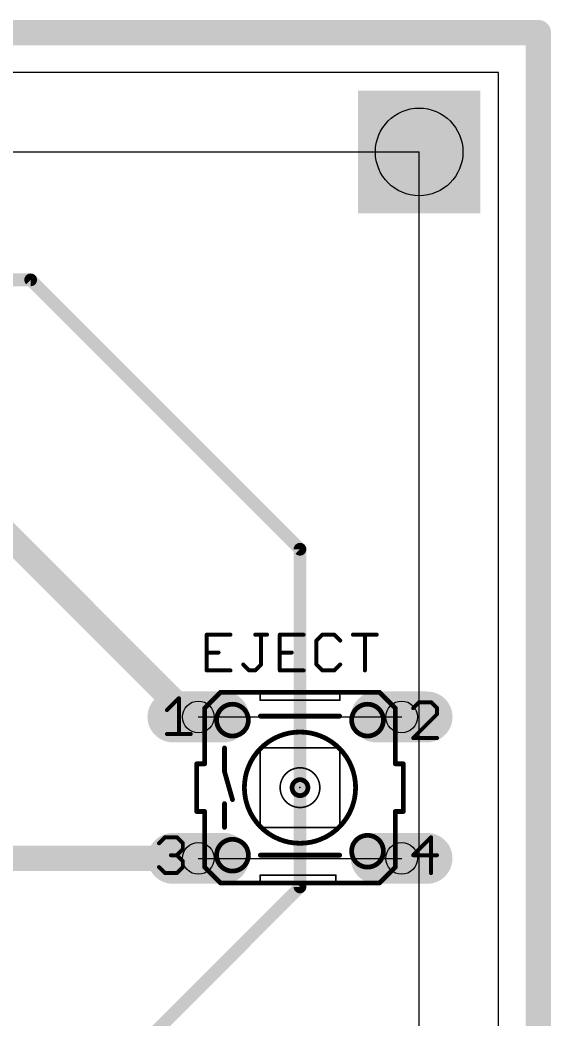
# Model space of a CAD drawing. Extents: x -0.07 to 1.67, y -0.07 to 2.57.
# Drawn here: x 0.998 to 1.666, y 1.309 to 2.566 of the extents above; entities that cross this region are included whole.
import ezdxf

# ---------------------------------------------------------------- set-up
doc = ezdxf.new("R2010")
doc.units = 0
for name, color, linetype in [('1', 22, 'CONTINUOUS'), ('17', 82, 'CONTINUOUS'), ('18', 82, 'CONTINUOUS'), ('19', 53, 'CONTINUOUS'), ('20', 7, 'CONTINUOUS'), ('21', 253, 'CONTINUOUS'), ('23', 7, 'CONTINUOUS'), ('25', 253, 'CONTINUOUS'), ('29', 253, 'CONTINUOUS'), ('30', 253, 'CONTINUOUS'), ('44', 253, 'CONTINUOUS'), ('51', 253, 'CONTINUOUS')]:
    doc.layers.add(name, color=color, linetype=linetype)

# ---------------------------------------------------------------- blocks, each defined once
blk = doc.blocks.new('LONGP100')
at = {"const_width": 1}
blk.add_lwpolyline([(-0.5, 0), (0.5, 0)], dxfattribs=at)
at = {"const_width": 0.5}
for points in [[(-0.5, 0.25, 1), (-0.5, -0.25)], [(0.5, -0.25, 1), (0.5, 0.25)]]:
    blk.add_lwpolyline(points, format="xyb", dxfattribs=at)
blk = doc.blocks.new('SQUAREV')
blk.add_solid([(-0.5, -0.5), (0.5, -0.5), (-0.5, 0.5), (0.5, 0.5)])

msp = doc.modelspace()

# ---------------------------------------------------------------- linework, layer by layer
at = {"layer": '1'}
for points, const_width in [([(-0.05, 2.55), (1.65, 2.55)], 0.032), ([(1.65, 2.55), (1.65, -0.05)], 0.032), ([(0.928, 2.239), (1.011, 2.239)], 0.016), ([(1.011, 2.239), (1.35, 1.9)], 0.016), ([(1.211, 1.689), (0.95, 1.95)], 0.032), ([(1.35, 1.9), (1.35, 1.475)], 0.016), ([(1.222, 1.689), (1.211, 1.689)], 0.032), ([(1.222, 1.511), (0.928, 1.511)], 0.032), ([(1.35, 1.475), (1.125, 1.25)], 0.016)]:
    msp.add_lwpolyline(points, dxfattribs=dict(at, const_width=const_width))
for points, const_width in [([(1.658, 2.55, 1), (1.642, 2.55)], 0.016), ([(1.65, 2.542, 1), (1.65, 2.558)], 0.016), ([(1.013828, 2.241828, 1), (1.008172, 2.236172)], 0.008), ([(1.011, 2.235, 1), (1.011, 2.243)], 0.008), ([(1.354, 1.9, 1), (1.346, 1.9)], 0.008), ([(1.347172, 1.897172, 1), (1.352828, 1.902828)], 0.008), ([(1.211, 1.697, 1), (1.211, 1.681)], 0.016), ([(1.205343, 1.683343, 1), (1.216657, 1.694657)], 0.016), ([(1.222, 1.681, 1), (1.222, 1.697)], 0.016), ([(1.222, 1.503, 1), (1.222, 1.519)], 0.016), ([(1.346, 1.475, 1), (1.354, 1.475)], 0.008), ([(1.352828, 1.472172, 1), (1.347172, 1.477828)], 0.008)]:
    msp.add_lwpolyline(points, format="xyb", dxfattribs=dict(at, const_width=const_width))
at = {"layer": '19'}
for p, q in [((0.1, 2.4), (1.5, 2.4)), ((1.5, 0.1), (1.5, 2.4)), ((1.222, 1.689), (1.478, 1.689)), ((1.222, 1.511), (1.478, 1.511))]:
    msp.add_line(p, q, dxfattribs=at)
at = {"layer": '20'}
for p, q in [((1.6, 2.5), (0, 2.5)), ((1.6, 0), (1.6, 2.5))]:
    msp.add_line(p, q, dxfattribs=at)
at = {"layer": '21'}
for points, const_width in [([(1.3, 1.72), (1.265, 1.72)], 0.006), ([(1.4, 1.72), (1.3, 1.72)], 0.006), ([(1.435, 1.72), (1.4, 1.72)], 0.006), ([(1.3, 1.72), (1.3, 1.71)], 0.002), ([(1.4, 1.71), (1.3, 1.71)], 0.002), ([(1.4, 1.71), (1.4, 1.72)], 0.002), ([(1.23, 1.63), (1.23, 1.64)], 0.006), ([(1.47, 1.63), (1.47, 1.64)], 0.006), ([(1.22, 1.63), (1.23, 1.63)], 0.006), ([(1.22, 1.63), (1.22, 1.57)], 0.006), ([(1.47, 1.63), (1.48, 1.63)], 0.006), ([(1.48, 1.57), (1.48, 1.63)], 0.006), ([(1.23, 1.57), (1.22, 1.57)], 0.006), ([(1.23, 1.57), (1.23, 1.56)], 0.006), ([(1.48, 1.57), (1.47, 1.57)], 0.006), ([(1.47, 1.57), (1.47, 1.56)], 0.006), ([(1.395, 1.49), (1.3, 1.49)], 0.002), ([(1.3, 1.49), (1.3, 1.48)], 0.002), ([(1.395, 1.49), (1.395, 1.48)], 0.002), ([(1.265, 1.48), (1.3, 1.48)], 0.006), ([(1.3, 1.48), (1.395, 1.48)], 0.006), ([(1.395, 1.48), (1.435, 1.48)], 0.006)]:
    msp.add_lwpolyline(points, dxfattribs=dict(at, const_width=const_width))
for points, const_width in [([(1.265, 1.7215, 1), (1.265, 1.7185)], 0.003), ([(1.3, 1.7215, 1), (1.3, 1.7185)], 0.003), ([(1.3, 1.7185, 1), (1.3, 1.7215)], 0.003), ([(1.4, 1.7215, 1), (1.4, 1.7185)], 0.003), ([(1.4, 1.7185, 1), (1.4, 1.7215)], 0.003), ([(1.435, 1.7185, 1), (1.435, 1.7215)], 0.003), ([(1.3005, 1.72, 1), (1.2995, 1.72)], 0.001), ([(1.3, 1.7105, 1), (1.3, 1.7095)], 0.001), ([(1.2995, 1.71, 1), (1.3005, 1.71)], 0.001), ([(1.4005, 1.72, 1), (1.3995, 1.72)], 0.001), ([(1.3995, 1.71, 1), (1.4005, 1.71)], 0.001), ([(1.4, 1.7095, 1), (1.4, 1.7105)], 0.001), ([(1.35, 1.53, 1), (1.35, 1.67, 1), (1.35, 1.53)], 0.006), ([(1.2315, 1.64, 1), (1.2285, 1.64)], 0.003), ([(1.4715, 1.64, 1), (1.4685, 1.64)], 0.003), ([(1.22, 1.6315, 1), (1.22, 1.6285)], 0.003), ([(1.2215, 1.63, 1), (1.2185, 1.63)], 0.003), ([(1.2285, 1.63, 1), (1.2315, 1.63)], 0.003), ([(1.23, 1.6285, 1), (1.23, 1.6315)], 0.003), ([(1.47, 1.6315, 1), (1.47, 1.6285)], 0.003), ([(1.4685, 1.63, 1), (1.4715, 1.63)], 0.003), ([(1.4815, 1.63, 1), (1.4785, 1.63)], 0.003), ([(1.48, 1.6285, 1), (1.48, 1.6315)], 0.003), ([(1.35, 1.59, 1), (1.35, 1.61, 1), (1.35, 1.59)], 0.006), ([(1.22, 1.5715, 1), (1.22, 1.5685)], 0.003), ([(1.2185, 1.57, 1), (1.2215, 1.57)], 0.003), ([(1.2315, 1.57, 1), (1.2285, 1.57)], 0.003), ([(1.23, 1.5685, 1), (1.23, 1.5715)], 0.003), ([(1.47, 1.5715, 1), (1.47, 1.5685)], 0.003), ([(1.4715, 1.57, 1), (1.4685, 1.57)], 0.003), ([(1.4785, 1.57, 1), (1.4815, 1.57)], 0.003), ([(1.48, 1.5685, 1), (1.48, 1.5715)], 0.003), ([(1.2285, 1.56, 1), (1.2315, 1.56)], 0.003), ([(1.4685, 1.56, 1), (1.4715, 1.56)], 0.003), ([(1.3, 1.4905, 1), (1.3, 1.4895)], 0.001), ([(1.3005, 1.49, 1), (1.2995, 1.49)], 0.001), ([(1.3955, 1.49, 1), (1.3945, 1.49)], 0.001), ([(1.395, 1.4895, 1), (1.395, 1.4905)], 0.001), ([(1.265, 1.4815, 1), (1.265, 1.4785)], 0.003), ([(1.3, 1.4815, 1), (1.3, 1.4785)], 0.003), ([(1.3, 1.4785, 1), (1.3, 1.4815)], 0.003), ([(1.2995, 1.48, 1), (1.3005, 1.48)], 0.001), ([(1.395, 1.4815, 1), (1.395, 1.4785)], 0.003), ([(1.395, 1.4785, 1), (1.395, 1.4815)], 0.003), ([(1.3945, 1.48, 1), (1.3955, 1.48)], 0.001), ([(1.435, 1.4785, 1), (1.435, 1.4815)], 0.003)]:
    msp.add_lwpolyline(points, format="xyb", dxfattribs=dict(at, const_width=const_width))
at = {"layer": '23'}
msp.add_point((1.35, 1.6), dxfattribs=at)
at = {"layer": '25', "const_width": 0.005}
for points in [[(1.262526, 1.792538), (1.2325, 1.792538)], [(1.2325, 1.792538), (1.2325, 1.7475)], [(1.293552, 1.792538), (1.308565, 1.792538)], [(1.301058, 1.755006), (1.301058, 1.792538)], [(1.354604, 1.792538), (1.324578, 1.792538)], [(1.324578, 1.792538), (1.324578, 1.7475)], [(1.378124, 1.792538), (1.370618, 1.785032)], [(1.370618, 1.785032), (1.370618, 1.755006)], [(1.393137, 1.792538), (1.378124, 1.792538)], [(1.400643, 1.785032), (1.393137, 1.792538)], [(1.416657, 1.792538), (1.446683, 1.792538)], [(1.43167, 1.7475), (1.43167, 1.792538)], [(1.2325, 1.770019), (1.247513, 1.770019)], [(1.324578, 1.770019), (1.339591, 1.770019)], [(1.2325, 1.7475), (1.262526, 1.7475)], [(1.278539, 1.755006), (1.286046, 1.7475)], [(1.286046, 1.7475), (1.293552, 1.7475)], [(1.293552, 1.7475), (1.301058, 1.755006)], [(1.324578, 1.7475), (1.354604, 1.7475)], [(1.370618, 1.755006), (1.378124, 1.7475)], [(1.378124, 1.7475), (1.393137, 1.7475)], [(1.393137, 1.7475), (1.400643, 1.755006)]]:
    msp.add_lwpolyline(points, dxfattribs=at)
at = {"layer": '25', "const_width": 0.0025}
for points in [[(1.2325, 1.793788, 1), (1.2325, 1.791288)], [(1.23375, 1.792538, 1), (1.23125, 1.792538)], [(1.262526, 1.791288, 1), (1.262526, 1.793788)], [(1.293552, 1.793788, 1), (1.293552, 1.791288)], [(1.302308, 1.792538, 1), (1.299808, 1.792538)], [(1.308565, 1.791288, 1), (1.308565, 1.793788)], [(1.324578, 1.793788, 1), (1.324578, 1.791288)], [(1.325828, 1.792538, 1), (1.323328, 1.792538)], [(1.354604, 1.791288, 1), (1.354604, 1.793788)], [(1.371868, 1.785032, 1), (1.369368, 1.785032)], [(1.369734, 1.785916, 1), (1.371502, 1.784148)], [(1.378124, 1.793788, 1), (1.378124, 1.791288)], [(1.379008, 1.791655, 1), (1.37724, 1.793422)], [(1.394021, 1.793422, 1), (1.392253, 1.791655)], [(1.393137, 1.791288, 1), (1.393137, 1.793788)], [(1.399759, 1.784148, 1), (1.401527, 1.785916)], [(1.416657, 1.793788, 1), (1.416657, 1.791288)], [(1.43292, 1.792538, 1), (1.43042, 1.792538)], [(1.446683, 1.791288, 1), (1.446683, 1.793788)], [(1.2325, 1.771269, 1), (1.2325, 1.768769)], [(1.247513, 1.768769, 1), (1.247513, 1.771269)], [(1.324578, 1.771269, 1), (1.324578, 1.768769)], [(1.339591, 1.768769, 1), (1.339591, 1.771269)], [(1.2325, 1.74875, 1), (1.2325, 1.74625)], [(1.23125, 1.7475, 1), (1.23375, 1.7475)], [(1.262526, 1.74625, 1), (1.262526, 1.74875)], [(1.279423, 1.75589, 1), (1.277655, 1.754123)], [(1.286046, 1.74875, 1), (1.286046, 1.74625)], [(1.285162, 1.746616, 1), (1.28693, 1.748384)], [(1.292668, 1.748384, 1), (1.294436, 1.746616)], [(1.293552, 1.74625, 1), (1.293552, 1.74875)], [(1.299808, 1.755006, 1), (1.302308, 1.755006)], [(1.301942, 1.754123, 1), (1.300175, 1.75589)], [(1.324578, 1.74875, 1), (1.324578, 1.74625)], [(1.323328, 1.7475, 1), (1.325828, 1.7475)], [(1.354604, 1.74625, 1), (1.354604, 1.74875)], [(1.371502, 1.75589, 1), (1.369734, 1.754123)], [(1.369368, 1.755006, 1), (1.371868, 1.755006)], [(1.378124, 1.74875, 1), (1.378124, 1.74625)], [(1.37724, 1.746616, 1), (1.379008, 1.748384)], [(1.392253, 1.748384, 1), (1.394021, 1.746616)], [(1.393137, 1.74625, 1), (1.393137, 1.74875)], [(1.401527, 1.754123, 1), (1.399759, 1.75589)], [(1.43042, 1.7475, 1), (1.43292, 1.7475)]]:
    msp.add_lwpolyline(points, format="xyb", dxfattribs=at)
at = {"layer": '44'}
for centre, radius in [((1.5, 2.4), 0.055118), ((1.222, 1.689), 0.02), ((1.478, 1.689), 0.02), ((1.222, 1.511), 0.02), ((1.478, 1.511), 0.02)]:
    msp.add_circle(centre, radius, dxfattribs=at)
at = {"layer": '51'}
for points, const_width in [([(1.25, 1.72), (1.23, 1.7)], 0.006), ([(1.25, 1.72), (1.265, 1.72)], 0.006), ([(1.45, 1.72), (1.435, 1.72)], 0.006), ([(1.47, 1.7), (1.45, 1.72)], 0.006), ([(1.1825, 1.697526), (1.197513, 1.712538)], 0.005), ([(1.197513, 1.712538), (1.197513, 1.6675)], 0.005), ([(1.500006, 1.707538), (1.4925, 1.700032)], 0.005), ([(1.515019, 1.707538), (1.500006, 1.707538)], 0.005), ([(1.522526, 1.700032), (1.515019, 1.707538)], 0.005), ([(1.23, 1.7), (1.23, 1.64)], 0.006), ([(1.47, 1.64), (1.47, 1.7)], 0.006), ([(1.522526, 1.692526), (1.522526, 1.700032)], 0.005), ([(1.4, 1.69), (1.3, 1.69)], 0.006), ([(1.4925, 1.6625), (1.522526, 1.692526)], 0.005), ([(1.1825, 1.6675), (1.212526, 1.6675)], 0.005), ([(1.522526, 1.6625), (1.4925, 1.6625)], 0.005), ([(1.255, 1.65), (1.255, 1.62)], 0.006), ([(1.3, 1.65), (1.3, 1.55)], 0.002), ([(1.3, 1.65), (1.4, 1.65)], 0.002), ([(1.4, 1.55), (1.4, 1.65)], 0.002), ([(1.255, 1.62), (1.265, 1.585)], 0.006), ([(1.255, 1.58), (1.255, 1.55)], 0.006), ([(1.23, 1.5), (1.23, 1.56)], 0.006), ([(1.47, 1.5), (1.47, 1.56)], 0.006), ([(1.4, 1.55), (1.3, 1.55)], 0.002), ([(1.1725, 1.530032), (1.180006, 1.537538)], 0.005), ([(1.180006, 1.537538), (1.195019, 1.537538)], 0.005), ([(1.195019, 1.537538), (1.202526, 1.530032)], 0.005), ([(1.515019, 1.537538), (1.4925, 1.515019)], 0.005), ([(1.515019, 1.4925), (1.515019, 1.537538)], 0.005), ([(1.202526, 1.522526), (1.195019, 1.515019)], 0.005), ([(1.202526, 1.530032), (1.202526, 1.522526)], 0.005), ([(1.195019, 1.515019), (1.187513, 1.515019)], 0.005), ([(1.195019, 1.515019), (1.202526, 1.507513)], 0.005), ([(1.202526, 1.507513), (1.202526, 1.500006)], 0.005), ([(1.3, 1.515), (1.4, 1.515)], 0.006), ([(1.4925, 1.515019), (1.522526, 1.515019)], 0.005), ([(1.180006, 1.4925), (1.1725, 1.500006)], 0.005), ([(1.202526, 1.500006), (1.195019, 1.4925)], 0.005), ([(1.25, 1.48), (1.23, 1.5)], 0.006), ([(1.45, 1.48), (1.47, 1.5)], 0.006), ([(1.195019, 1.4925), (1.180006, 1.4925)], 0.005), ([(1.25, 1.48), (1.265, 1.48)], 0.006), ([(1.45, 1.48), (1.435, 1.48)], 0.006)]:
    msp.add_lwpolyline(points, dxfattribs=dict(at, const_width=const_width))
for points, const_width in [([(1.25, 1.7215, 1), (1.25, 1.7185)], 0.003), ([(1.251061, 1.718939, 1), (1.248939, 1.721061)], 0.003), ([(1.265, 1.7185, 1), (1.265, 1.7215)], 0.003), ([(1.435, 1.7215, 1), (1.435, 1.7185)], 0.003), ([(1.451061, 1.721061, 1), (1.448939, 1.718939)], 0.003), ([(1.45, 1.7185, 1), (1.45, 1.7215)], 0.003), ([(1.198763, 1.712538, 1), (1.196263, 1.712538)], 0.0025), ([(1.198397, 1.711655, 1), (1.196629, 1.713422)], 0.0025), ([(1.500006, 1.708788, 1), (1.500006, 1.706288)], 0.0025), ([(1.50089, 1.706655, 1), (1.499123, 1.708422)], 0.0025), ([(1.515903, 1.708422, 1), (1.514135, 1.706655)], 0.0025), ([(1.515019, 1.706288, 1), (1.515019, 1.708788)], 0.0025), ([(1.181616, 1.698409, 1), (1.183384, 1.696642)], 0.0025), ([(1.2315, 1.7, 1), (1.2285, 1.7)], 0.003), ([(1.228939, 1.701061, 1), (1.231061, 1.698939)], 0.003), ([(1.265, 1.665, 1), (1.265, 1.705, 1), (1.265, 1.665)], 0.006), ([(1.435, 1.665, 1), (1.435, 1.705, 1), (1.435, 1.665)], 0.006), ([(1.4715, 1.7, 1), (1.4685, 1.7)], 0.003), ([(1.468939, 1.698939, 1), (1.471061, 1.701061)], 0.003), ([(1.491616, 1.700916, 1), (1.493384, 1.699148)], 0.0025), ([(1.523776, 1.700032, 1), (1.521276, 1.700032)], 0.0025), ([(1.521642, 1.699148, 1), (1.523409, 1.700916)], 0.0025), ([(1.3, 1.6915, 1), (1.3, 1.6885)], 0.003), ([(1.4, 1.6885, 1), (1.4, 1.6915)], 0.003), ([(1.521276, 1.692526, 1), (1.523776, 1.692526)], 0.0025), ([(1.523409, 1.691642, 1), (1.521642, 1.693409)], 0.0025), ([(1.1825, 1.66875, 1), (1.1825, 1.66625)], 0.0025), ([(1.196263, 1.6675, 1), (1.198763, 1.6675)], 0.0025), ([(1.212526, 1.66625, 1), (1.212526, 1.66875)], 0.0025), ([(1.4925, 1.66375, 1), (1.4925, 1.66125)], 0.0025), ([(1.491616, 1.663384, 1), (1.493384, 1.661616)], 0.0025), ([(1.522526, 1.66125, 1), (1.522526, 1.66375)], 0.0025), ([(1.2565, 1.65, 1), (1.2535, 1.65)], 0.003), ([(1.3005, 1.65, 1), (1.2995, 1.65)], 0.001), ([(1.3, 1.6505, 1), (1.3, 1.6495)], 0.001), ([(1.4005, 1.65, 1), (1.3995, 1.65)], 0.001), ([(1.4, 1.6495, 1), (1.4, 1.6505)], 0.001), ([(1.2285, 1.64, 1), (1.2315, 1.64)], 0.003), ([(1.4685, 1.64, 1), (1.4715, 1.64)], 0.003), ([(1.256442, 1.620412, 1), (1.253558, 1.619588)], 0.003), ([(1.35, 1.575, 1), (1.35, 1.625, 1), (1.35, 1.575)], 0.002), ([(1.2535, 1.62, 1), (1.2565, 1.62)], 0.003), ([(1.263558, 1.584588, 1), (1.266442, 1.585412)], 0.003), ([(1.2565, 1.58, 1), (1.2535, 1.58)], 0.003), ([(1.2315, 1.56, 1), (1.2285, 1.56)], 0.003), ([(1.4715, 1.56, 1), (1.4685, 1.56)], 0.003), ([(1.2535, 1.55, 1), (1.2565, 1.55)], 0.003), ([(1.3, 1.5505, 1), (1.3, 1.5495)], 0.001), ([(1.2995, 1.55, 1), (1.3005, 1.55)], 0.001), ([(1.3995, 1.55, 1), (1.4005, 1.55)], 0.001), ([(1.4, 1.5495, 1), (1.4, 1.5505)], 0.001), ([(1.180006, 1.538788, 1), (1.180006, 1.536288)], 0.0025), ([(1.18089, 1.536655, 1), (1.179123, 1.538422)], 0.0025), ([(1.195903, 1.538422, 1), (1.194135, 1.536655)], 0.0025), ([(1.195019, 1.536288, 1), (1.195019, 1.538788)], 0.0025), ([(1.265, 1.495, 1), (1.265, 1.535, 1), (1.265, 1.495)], 0.006), ([(1.435, 1.5, 1), (1.435, 1.54, 1), (1.435, 1.5)], 0.006), ([(1.516269, 1.537538, 1), (1.513769, 1.537538)], 0.0025), ([(1.515903, 1.536655, 1), (1.514135, 1.538422)], 0.0025), ([(1.171616, 1.530916, 1), (1.173384, 1.529148)], 0.0025), ([(1.203776, 1.530032, 1), (1.201276, 1.530032)], 0.0025), ([(1.201276, 1.522526, 1), (1.203776, 1.522526)], 0.0025), ([(1.201642, 1.529148, 1), (1.203409, 1.530916)], 0.0025), ([(1.203409, 1.521642, 1), (1.201642, 1.523409)], 0.0025), ([(1.187513, 1.516269, 1), (1.187513, 1.513769)], 0.0025), ([(1.195903, 1.515903, 1), (1.194135, 1.514135)], 0.0025), ([(1.194135, 1.515903, 1), (1.195903, 1.514135)], 0.0025), ([(1.195019, 1.513769, 1), (1.195019, 1.516269)], 0.0025), ([(1.203776, 1.507513, 1), (1.201276, 1.507513)], 0.0025), ([(1.201642, 1.506629, 1), (1.203409, 1.508397)], 0.0025), ([(1.3, 1.5165, 1), (1.3, 1.5135)], 0.003), ([(1.4, 1.5135, 1), (1.4, 1.5165)], 0.003), ([(1.4925, 1.516269, 1), (1.4925, 1.513769)], 0.0025), ([(1.491616, 1.515903, 1), (1.493384, 1.514135)], 0.0025), ([(1.522526, 1.513769, 1), (1.522526, 1.516269)], 0.0025), ([(1.173384, 1.50089, 1), (1.171616, 1.499123)], 0.0025), ([(1.201276, 1.500006, 1), (1.203776, 1.500006)], 0.0025), ([(1.203409, 1.499123, 1), (1.201642, 1.50089)], 0.0025), ([(1.231061, 1.501061, 1), (1.228939, 1.498939)], 0.003), ([(1.2285, 1.5, 1), (1.2315, 1.5)], 0.003), ([(1.4685, 1.5, 1), (1.4715, 1.5)], 0.003), ([(1.471061, 1.498939, 1), (1.468939, 1.501061)], 0.003), ([(1.180006, 1.49375, 1), (1.180006, 1.49125)], 0.0025), ([(1.179123, 1.491616, 1), (1.18089, 1.493384)], 0.0025), ([(1.194135, 1.493384, 1), (1.195903, 1.491616)], 0.0025), ([(1.195019, 1.49125, 1), (1.195019, 1.49375)], 0.0025), ([(1.513769, 1.4925, 1), (1.516269, 1.4925)], 0.0025), ([(1.25, 1.4815, 1), (1.25, 1.4785)], 0.003), ([(1.248939, 1.478939, 1), (1.251061, 1.481061)], 0.003), ([(1.265, 1.4785, 1), (1.265, 1.4815)], 0.003), ([(1.435, 1.4815, 1), (1.435, 1.4785)], 0.003), ([(1.448939, 1.481061, 1), (1.451061, 1.478939)], 0.003), ([(1.45, 1.4785, 1), (1.45, 1.4815)], 0.003)]:
    msp.add_lwpolyline(points, format="xyb", dxfattribs=dict(at, const_width=const_width))

# ---------------------------------------------------------------- block references
at = {"layer": '17', "xscale": 0.06, "yscale": 0.06}
for p in [(1.222, 1.689), (1.222, 1.689), (1.478, 1.689), (1.478, 1.689), (1.222, 1.511), (1.222, 1.511), (1.478, 1.511), (1.478, 1.511)]:
    msp.add_blockref('LONGP100', p, dxfattribs=at)
at = {"layer": '18', "xscale": 0.150236, "yscale": 0.150236}
msp.add_blockref('SQUAREV', (1.5, 2.4), dxfattribs=at)
msp.add_blockref('SQUAREV', (1.5, 2.4), dxfattribs=at)
at = {"layer": '29'}
for name, p, xscale, yscale in [('SQUAREV', (1.5, 2.4), 0.154236, 0.154236), ('LONGP100', (1.222, 1.689), 0.064, 0.064), ('LONGP100', (1.478, 1.689), 0.064, 0.064), ('LONGP100', (1.222, 1.511), 0.064, 0.064), ('LONGP100', (1.478, 1.511), 0.064, 0.064)]:
    msp.add_blockref(name, p, dxfattribs=dict(at, xscale=xscale, yscale=yscale))
at = {"layer": '30'}
for name, p, xscale, yscale in [('SQUAREV', (1.5, 2.4), 0.154236, 0.154236), ('LONGP100', (1.222, 1.689), 0.064, 0.064), ('LONGP100', (1.478, 1.689), 0.064, 0.064), ('LONGP100', (1.222, 1.511), 0.064, 0.064), ('LONGP100', (1.478, 1.511), 0.064, 0.064)]:
    msp.add_blockref(name, p, dxfattribs=dict(at, xscale=xscale, yscale=yscale))

doc.saveas('drawing.dxf')
